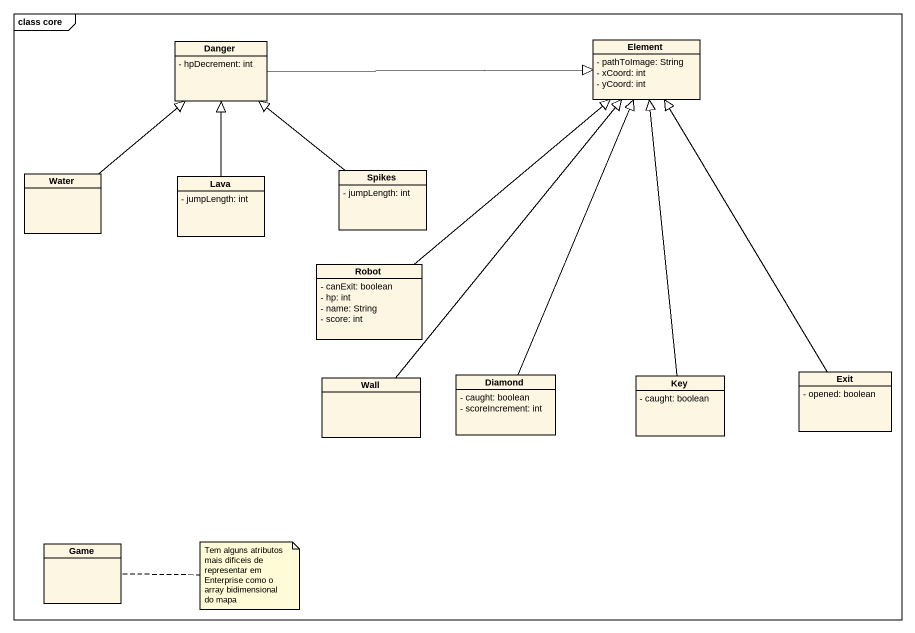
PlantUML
@startuml
mainframe class core
hide circle
hide empty members
skinparam classAttributeIconSize 0
class Danger {
  - hpDecrement: int
}
class Element {
  - pathToImage: String
  - xCoord: int
  - yCoord: int
}
class Water
class Lava {
  - jumpLength: int
}
class Spikes {
  - jumpLength: int
}
class Robot {
  - canExit: boolean
  - hp: int
  - name: String
  - score: int
}
class Wall
class "Diamond" as Diamond_ {
  - caught: boolean
  - scoreIncrement: int
}
class Key {
  - caught: boolean
}
class Exit {
  - opened: boolean
}
class Game
Danger -right-|> Element
Water -up-|> Danger
Lava -up-|> Danger
Spikes -up-|> Danger
Robot -up-|> Element
Wall -up-|> Element
Diamond_ -up-|> Element
Key -up-|> Element
Exit -up-|> Element
note right of Game : Tem alguns atributos mais dificeis de representar em Enterprise como o array bidimensional do mapa
@enduml
